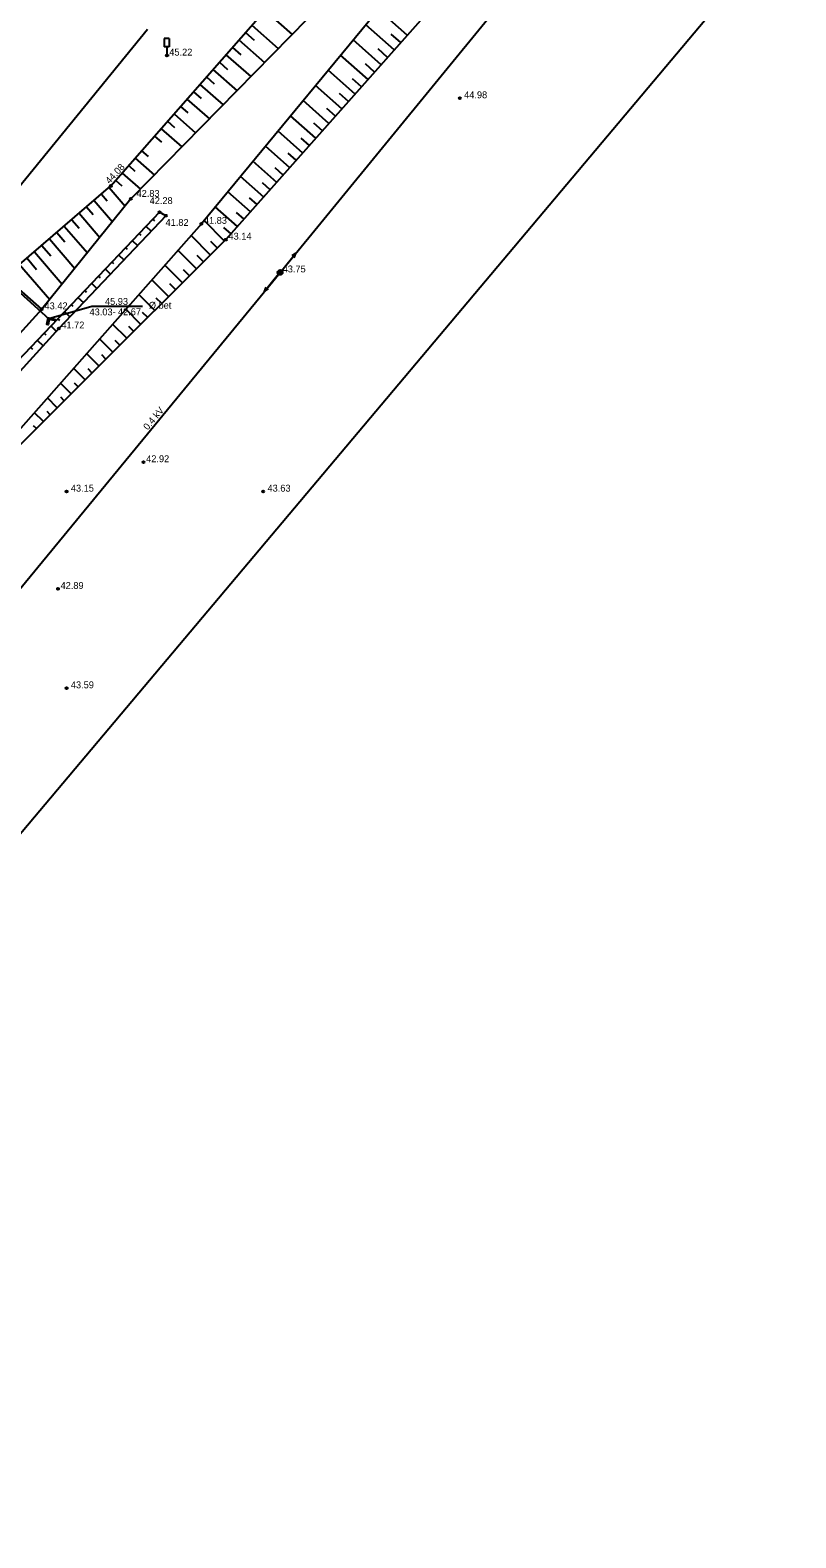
# Model space of a CAD drawing. Extents: x 642058 to 655509, y 6458707 to 6469679.
# Drawn here: x 645436.3 to 645514.2, y 6460313.6 to 6460466.9 of the extents above; entities that cross this region are included whole.
import ezdxf

# ---------------------------------------------------------------- set-up
doc = ezdxf.new("R2010")
doc.units = 0
for name, color, linetype in [('KORGUS', 7, 'Continuous'), ('LIIKLUS', 7, 'Continuous'), ('MOOTKORG', 7, 'Continuous'), ('MPOHULIIN', 7, 'Continuous'), ('POST', 7, 'Continuous'), ('RELJEEF', 7, 'Continuous'), ('TEE', 7, 'Continuous'), ('TRUUP', 7, 'Continuous')]:
    doc.layers.add(name, color=color, linetype=linetype)

msp = doc.modelspace()

# ---------------------------------------------------------------- linework, layer by layer
at = {"layer": 'KORGUS'}
for centre in [(645450.18, 6460464.34), (645480, 6460460), (645444.49, 6460451.08), (645446.54, 6460449.76), (645449.43, 6460448.43), (645450.09, 6460448.06), (645453.7, 6460447.23), (645456.2, 6460445.62), (645461.71, 6460442.29), (645437.49, 6460438.54), (645438.19, 6460437.57), (645439.2, 6460436.59), (645447.83, 6460422.99), (645440, 6460420), (645460, 6460420), (645439.12, 6460410.1), (645440, 6460400)]:
    msp.add_circle(centre, 0.1, dxfattribs=at)
at = {"layer": 'LIIKLUS'}
for p, q in [((645449.93, 6460466.09), (645449.93, 6460465.24)), ((645450.43, 6460466.09), (645449.93, 6460466.09)), ((645450.43, 6460465.24), (645449.93, 6460465.24)), ((645450.18, 6460465.24), (645450.18, 6460464.34)), ((645450.43, 6460466.09), (645450.43, 6460465.24)), ((645450.43, 6460464.34), (645450.18, 6460464.34))]:
    msp.add_line(p, q, dxfattribs=at)
at = {"layer": 'MPOHULIIN'}
for p, q in [((645461.87, 6460442.48), (645463.29, 6460444.23)), ((645463.29, 6460444.23), (645462.89, 6460443.97)), ((645463.29, 6460444.23), (645463.12, 6460443.78)), ((645461.55, 6460442.1), (645460.12, 6460440.36)), ((645461.71, 6460442.29), (645461.71, 6460442.29)), ((645461.71, 6460442.29), (645461.71, 6460442.29)), ((645460.12, 6460440.36), (645460.29, 6460440.8)), ((645460.12, 6460440.36), (645460.52, 6460440.61))]:
    msp.add_line(p, q, dxfattribs=at)
msp.add_lwpolyline([(645210.98, 6460107.68), (645212.64, 6460112.17), (645227.81, 6460155.87), (645264.9, 6460201.24), (645299.4, 6460243.28), (645324.63, 6460273.9), (645353.52, 6460310.17), (645395.72, 6460361.7), (645426.52, 6460399.52), (645461.71, 6460442.29), (645504.57, 6460494.64), (645542.14, 6460541.04), (645572.04, 6460567.78), (645628.2, 6460601.36)], dxfattribs=at)
at = {"layer": 'POST'}
for radius in [0.25, 0.111, 0.086, 0.061, 0.036]:
    msp.add_circle((645461.71, 6460442.29), radius, dxfattribs=at)
at = {"layer": 'RELJEEF'}
for p, q in [((645460.16, 6460468.93), (645462.93, 6460466.5)), ((645474.64, 6460466.4), (645471.7, 6460469.01)), ((645458.18, 6460466.68), (645459.06, 6460465.9)), ((645458.84, 6460467.43), (645461.53, 6460465.07)), ((645473.31, 6460464.91), (645470.42, 6460467.47)), ((645473.98, 6460465.66), (645473, 6460466.52)), ((645456.86, 6460465.17), (645457.72, 6460464.42)), ((645457.52, 6460465.93), (645460.13, 6460463.64)), ((645471.98, 6460463.41), (645469.15, 6460465.93)), ((645472.65, 6460464.16), (645471.69, 6460465.01)), ((645455.54, 6460463.67), (645456.37, 6460462.94)), ((645456.2, 6460464.42), (645458.73, 6460462.2)), ((645470.66, 6460461.92), (645467.87, 6460464.39)), ((645471.32, 6460462.66), (645470.38, 6460463.5)), ((645454.22, 6460462.17), (645455.02, 6460461.46)), ((645454.88, 6460462.92), (645457.33, 6460460.77)), ((645469.33, 6460460.42), (645466.6, 6460462.84)), ((645469.99, 6460461.17), (645469.07, 6460461.98)), ((645452.9, 6460460.66), (645453.68, 6460459.98)), ((645453.56, 6460461.41), (645455.92, 6460459.34)), ((645468, 6460458.92), (645465.32, 6460461.3)), ((645468.67, 6460459.67), (645467.76, 6460460.47)), ((645451.58, 6460459.16), (645452.33, 6460458.51)), ((645452.24, 6460459.91), (645454.52, 6460457.91)), ((645466.68, 6460457.43), (645464.05, 6460459.76)), ((645467.34, 6460458.18), (645466.45, 6460458.96)), ((645450.27, 6460457.66), (645450.98, 6460457.03)), ((645450.93, 6460458.41), (645453.12, 6460456.48)), ((645465.35, 6460455.93), (645462.77, 6460458.22)), ((645466.01, 6460456.68), (645465.14, 6460457.45)), ((645448.95, 6460456.15), (645449.64, 6460455.55)), ((645449.61, 6460456.9), (645451.72, 6460455.05)), ((645464.02, 6460454.43), (645461.5, 6460456.67)), ((645464.69, 6460455.18), (645463.84, 6460455.94)), ((645447.63, 6460454.65), (645448.29, 6460454.07)), ((645462.69, 6460452.94), (645460.22, 6460455.13)), ((645463.36, 6460453.69), (645462.53, 6460454.43)), ((645446.31, 6460453.15), (645446.94, 6460452.59)), ((645446.97, 6460453.9), (645448.92, 6460452.19)), ((645461.37, 6460451.44), (645458.95, 6460453.59)), ((645462.03, 6460452.19), (645461.22, 6460452.91)), ((645444.31, 6460450.91), (645445.94, 6460449.02)), ((645444.99, 6460451.64), (645445.6, 6460451.11)), ((645445.65, 6460452.39), (645447.51, 6460450.76)), ((645460.04, 6460449.95), (645457.67, 6460452.05)), ((645460.7, 6460450.69), (645459.91, 6460451.4)), ((645442.79, 6460449.61), (645444.66, 6460447.44)), ((645443.55, 6460450.26), (645444.13, 6460449.58)), ((645458.71, 6460448.45), (645456.4, 6460450.5)), ((645459.38, 6460449.2), (645458.6, 6460449.89)), ((645441.28, 6460448.31), (645443.39, 6460445.85)), ((645442.03, 6460448.96), (645442.7, 6460448.19)), ((645450.09, 6460448.06), (645449.43, 6460448.43)), ((645457.39, 6460446.95), (645455.12, 6460448.96)), ((645458.05, 6460447.7), (645457.29, 6460448.38)), ((645439, 6460446.35), (645439.82, 6460445.39)), ((645439.76, 6460447), (645442.11, 6460444.27)), ((645440.52, 6460447.65), (645441.26, 6460446.79)), ((645448.05, 6460446.98), (645448.58, 6460446.47)), ((645448.74, 6460447.71), (645448.92, 6460447.54)), ((645456.05, 6460445.47), (645453.97, 6460447.56)), ((645456.72, 6460446.21), (645455.98, 6460446.87)), ((645437.49, 6460445.04), (645438.39, 6460443.99)), ((645438.24, 6460445.7), (645440.83, 6460442.69)), ((645445.98, 6460444.81), (645446.16, 6460444.64)), ((645446.67, 6460445.53), (645447.21, 6460445.02)), ((645447.36, 6460446.26), (645447.54, 6460446.09)), ((645454.63, 6460444.06), (645452.65, 6460446.05)), ((645455.34, 6460444.76), (645454.66, 6460445.44)), ((645435.97, 6460443.74), (645436.95, 6460442.6)), ((645436.73, 6460444.39), (645439.56, 6460441.11)), ((645444.6, 6460443.36), (645444.78, 6460443.19)), ((645445.29, 6460444.09), (645445.83, 6460443.57)), ((645453.21, 6460442.64), (645451.32, 6460444.55)), ((645453.92, 6460443.35), (645453.28, 6460444)), ((645437.49, 6460438.54), (645433.76, 6460441.83)), ((645435.21, 6460443.09), (645438.28, 6460439.52)), ((645443.22, 6460441.91), (645443.4, 6460441.74)), ((645443.91, 6460442.64), (645444.45, 6460442.12)), ((645451.8, 6460441.23), (645449.99, 6460443.04)), ((645452.51, 6460441.94), (645451.89, 6460442.56)), ((645441.84, 6460440.47), (645442.02, 6460440.29)), ((645442.53, 6460441.19), (645443.07, 6460440.67)), ((645450.38, 6460439.82), (645448.66, 6460441.54)), ((645451.09, 6460440.53), (645450.5, 6460441.12)), ((645440.46, 6460439.02), (645440.64, 6460438.85)), ((645441.15, 6460439.74), (645441.7, 6460439.22)), ((645448.96, 6460438.41), (645447.34, 6460440.04)), ((645449.67, 6460439.12), (645449.12, 6460439.67)), ((645439.08, 6460437.57), (645439.26, 6460437.4)), ((645439.77, 6460438.3), (645440.32, 6460437.77)), ((645447.55, 6460437), (645446.01, 6460438.54)), ((645448.26, 6460437.7), (645447.73, 6460438.23)), ((645437.7, 6460436.12), (645437.89, 6460435.94)), ((645438.39, 6460436.85), (645438.95, 6460436.32)), ((645446.13, 6460435.59), (645444.68, 6460437.04)), ((645446.84, 6460436.29), (645446.34, 6460436.79)), ((645436.32, 6460434.68), (645436.52, 6460434.48)), ((645437.01, 6460435.4), (645437.6, 6460434.84)), ((645444.71, 6460434.18), (645443.35, 6460435.54)), ((645445.42, 6460434.88), (645444.95, 6460435.35)), ((645441.88, 6460431.35), (645440.7, 6460432.54)), ((645443.3, 6460432.76), (645442.03, 6460434.04)), ((645444, 6460433.47), (645443.57, 6460433.91)), ((645440.46, 6460429.94), (645439.37, 6460431.04)), ((645441.17, 6460430.65), (645440.79, 6460431.03)), ((645442.59, 6460432.06), (645442.18, 6460432.47)), ((645439.05, 6460428.53), (645438.04, 6460429.54)), ((645439.75, 6460429.23), (645439.4, 6460429.59)), ((645437.63, 6460427.12), (645436.71, 6460428.03)), ((645438.34, 6460427.82), (645438.02, 6460428.14)), ((645436.92, 6460426.41), (645436.63, 6460426.7))]:
    msp.add_line(p, q, dxfattribs=at)
for points in [[(645433.76, 6460441.83), (645444.49, 6460451.08), (645468.07, 6460477.95)], [(645471.69, 6460475.44), (645446.54, 6460449.76), (645437.49, 6460438.54)], [(645475.52, 6460473.64), (645453.7, 6460447.23), (645426.5, 6460416.49), (645420.79, 6460403.17), (645420.89, 6460397.65), (645418.29, 6460379.41), (645409.94, 6460372.62), (645387.06, 6460364.07), (645376.71, 6460347.14), (645380.58, 6460345.53), (645398.76, 6460334.06)], [(645478.98, 6460471.3), (645456.2, 6460445.62), (645426.84, 6460416.37), (645421.27, 6460403.33), (645421.39, 6460397.62), (645418.8, 6460379.57), (645410.24, 6460372.33), (645398.57, 6460365.11), (645387.38, 6460363.62), (645377.83, 6460347.47), (645390.88, 6460345.12), (645399.2, 6460334.69)], [(645449.43, 6460448.43), (645421.18, 6460418.8), (645416.09, 6460405.17), (645417.86, 6460391.77), (645414.32, 6460380.1), (645408.47, 6460375.12), (645395.04, 6460371.03), (645381.91, 6460367.47), (645374.63, 6460354.65), (645373.42, 6460344.66), (645385.36, 6460341.4), (645396.59, 6460330.96)], [(645450.09, 6460448.06), (645439.2, 6460436.59), (645422.67, 6460418.4), (645417.27, 6460405.22), (645418.3, 6460391.78), (645414.66, 6460379.86), (645408.97, 6460374.19), (645394.14, 6460369.97), (645383.04, 6460366.95), (645374.1, 6460344.98), (645385.21, 6460341.69), (645396.92, 6460331.51)], [(645437.49, 6460438.54), (645414.17, 6460412.9), (645415.48, 6460408.93), (645409.9, 6460402.37), (645402.61, 6460399.88), (645355.52, 6460344.03), (645327.14, 6460311.24), (645302.44, 6460283.55), (645300.48, 6460277.97), (645302.54, 6460273.33), (645319.79, 6460257.45), (645326.03, 6460251.6)]]:
    msp.add_lwpolyline(points, dxfattribs=at)
at = {"layer": 'TEE'}
msp.add_lwpolyline([(645409.27, 6460419.47), (645430.16, 6460444.89), (645448.22, 6460467.04)], dxfattribs=at)
at = {"layer": 'TRUUP'}
for p, q in [((645438.17, 6460437.6), (645438.06, 6460437.05)), ((645438.71, 6460437.49), (645438.17, 6460437.6))]:
    msp.add_line(p, q, dxfattribs=at)
for points in [[(644513.7, 6459576.31), (644719.56, 6459710.08), (644860.21, 6459811.43), (644926.77, 6459864.37), (644991.31, 6459919.04), (645049.34, 6459970.23), (645123.29, 6460040.16), (645192.42, 6460108.09), (645271.14, 6460193.51), (645379.51, 6460318.96), (645654.01, 6460645.16), (645962.05, 6461010.44)], [(645412.06, 6460461.27), (645438.19, 6460437.57)], [(645447.73, 6460438.83), (645442.57, 6460438.83), (645438.19, 6460437.57)]]:
    msp.add_lwpolyline(points, dxfattribs=at)
for points in [[(645438.8, 6460437.55), (645438.77, 6460437.4), (645438.23, 6460437.51), (645438.12, 6460436.96), (645437.97, 6460436.99), (645438.11, 6460437.68)], [(645438.11, 6460437.68), (645438.8, 6460437.55), (645438.77, 6460437.4), (645438.23, 6460437.51), (645438.12, 6460436.96), (645437.97, 6460436.99)], [(645438.77, 6460437.53), (645438.75, 6460437.43), (645438.21, 6460437.54), (645438.1, 6460436.99), (645438, 6460437.01), (645438.13, 6460437.66)], [(645438.74, 6460437.51), (645438.73, 6460437.46), (645438.19, 6460437.57), (645438.08, 6460437.02), (645438.03, 6460437.03), (645438.15, 6460437.63)]]:
    msp.add_lwpolyline(points, close=True, dxfattribs=at)

# ---------------------------------------------------------------- texts
at = {"layer": 'KORGUS'}
for s, p in [('44.98', (645480.43, 6460460)), ('43.15', (645440.43, 6460420)), ('43.63', (645460.43, 6460420)), ('43.59', (645440.43, 6460400))]:
    msp.add_text(s, height=0.7, dxfattribs=at).set_placement(p)
at = {"layer": 'MOOTKORG'}
for s, p in [(' 45.22', (645450.18, 6460464.34)), (' 42.83', (645446.85, 6460449.97)), (' 42.28', (645448.18, 6460449.24)), (' 41.83', (645453.7, 6460447.23)), (' 41.82', (645449.8, 6460447.02)), (' 43.14', (645456.2, 6460445.62)), (' 43.75', (645461.71, 6460442.29)), (' 43.42', (645437.49, 6460438.54)), (' 41.72', (645439.2, 6460436.59)), (' 42.92', (645447.83, 6460422.99)), (' 42.89', (645439.12, 6460410.1))]:
    msp.add_text(s, height=0.7, dxfattribs=at).set_placement(p)
msp.add_text(' 44.08', height=0.7, rotation=47.3367, dxfattribs=at).set_placement((645444.2, 6460451.05))
at = {"layer": 'MPOHULIIN'}
msp.add_text('0.4 kV', height=0.7, rotation=50.0606, dxfattribs=at).set_placement((645448.25, 6460426.2))
at = {"layer": 'TRUUP'}
for s, p in [(' 45.93', (645443.64, 6460438.99)), (' 42.67', (645444.96, 6460437.94)), ('Ø bet', (645448.36, 6460438.6)), (' 43.03-', (645442.07, 6460437.92))]:
    msp.add_text(s, height=0.7, dxfattribs=at).set_placement(p)

doc.saveas('drawing.dxf')
